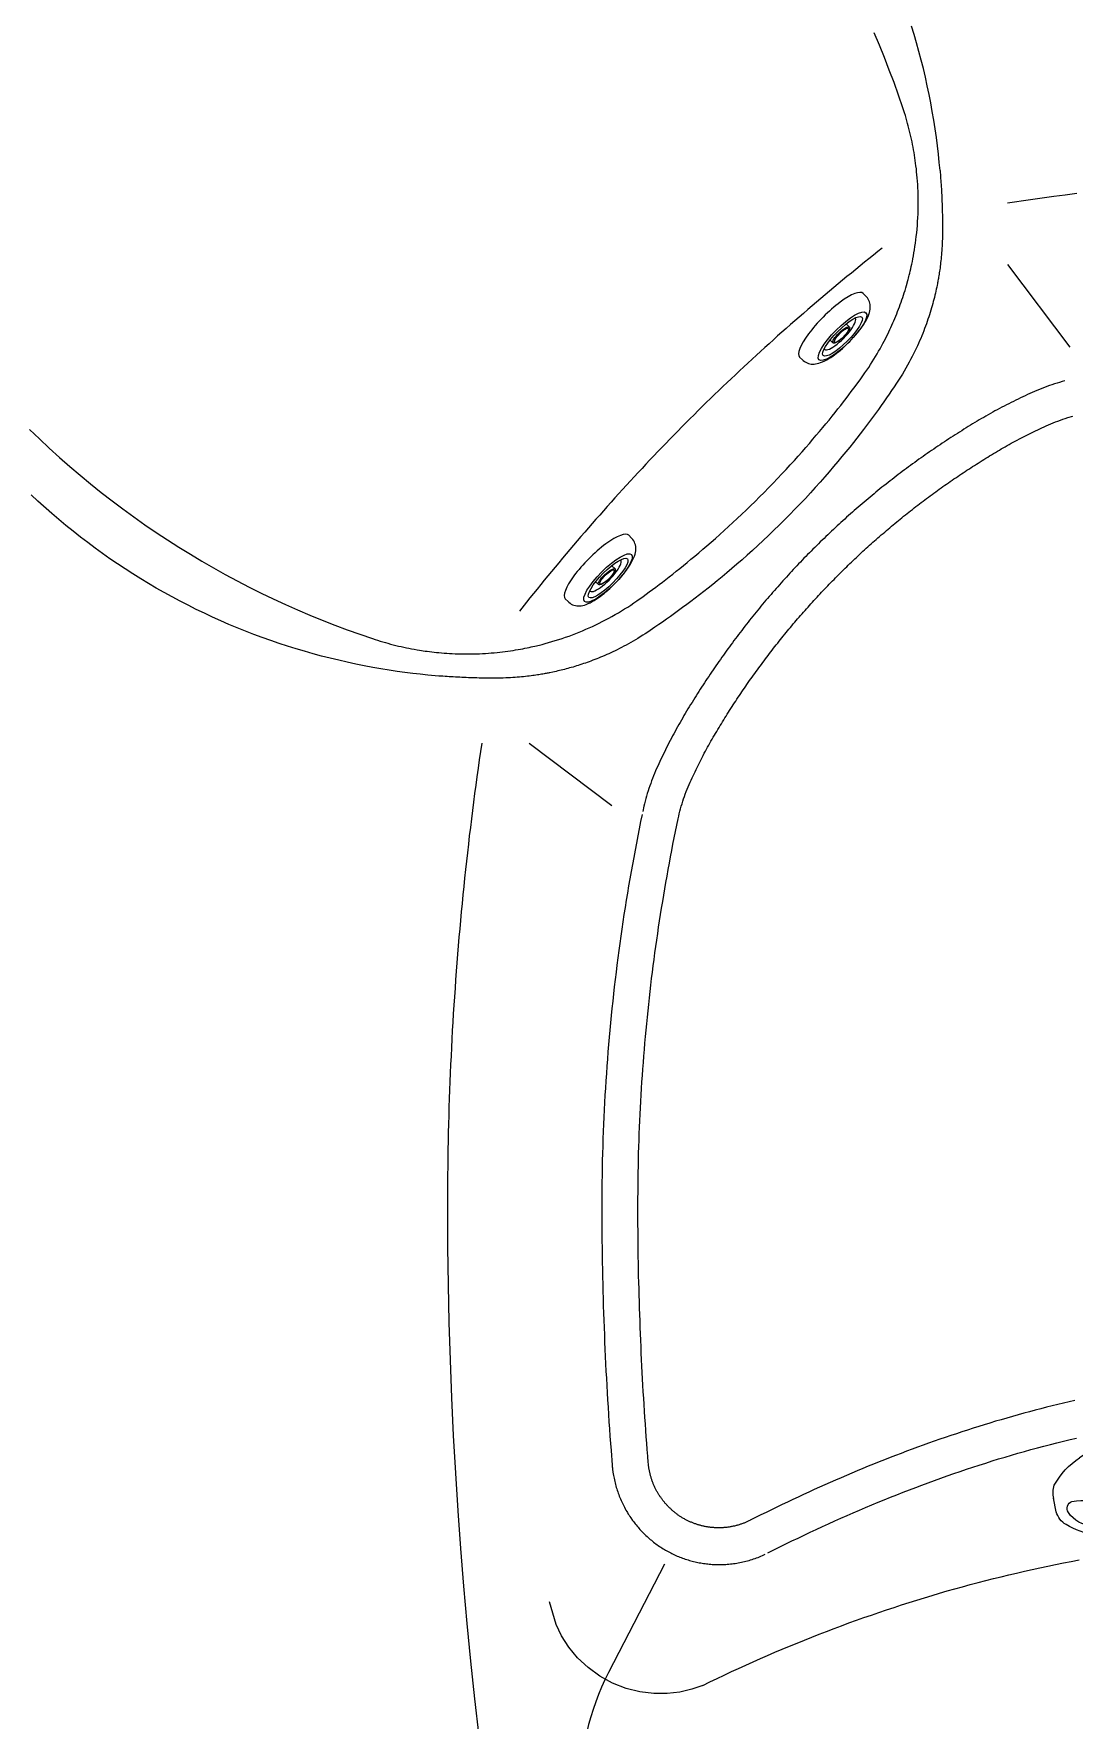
# Model space of a CAD drawing. Extents: x 403 to 503, y 484 to 637.
# Drawn here: x 424.17 to 445.06, y 531.45 to 565.3 of the extents above; entities that cross this region are included whole.
import ezdxf

# ---------------------------------------------------------------- set-up
doc = ezdxf.new("R2010")
doc.units = 0
doc.header["$MEASUREMENT"] = 0
doc.layers.add('1', color=4, linetype='Continuous')
doc.layers.add('SPA', color=2, linetype='Continuous')

# ---------------------------------------------------------------- blocks, each defined once
blk = doc.blocks.new('MINI2009')
at = {"layer": '1'}
for p, q in [((274.302, 432.025), (274.382, 432.025)), ((274.302, 430.221), (274.382, 430.221))]:
    blk.add_line(p, q, dxfattribs=at)
at = {"layer": '1', "color": 3}
for p, q in [((274.587, 431.352), (274.494, 431.352)), ((274.574, 430.894), (274.494, 430.894))]:
    blk.add_line(p, q, dxfattribs=at)
at = {"layer": '1', "flags": 128}
blk.add_lwpolyline([(274.382, 430.221), (274.404, 430.222), (274.435, 430.225), (274.464, 430.232), (274.491, 430.242), (274.518, 430.254), (274.542, 430.269), (274.566, 430.286), (274.587, 430.305), (274.608, 430.326), (274.627, 430.349), (274.645, 430.375), (274.663, 430.405), (274.68, 430.439), (274.697, 430.478), (274.713, 430.521), (274.727, 430.566), (274.739, 430.611), (274.749, 430.657), (274.758, 430.703), (274.766, 430.751), (274.773, 430.799), (274.778, 430.848), (274.783, 430.898), (274.787, 430.949), (274.789, 431), (274.791, 431.051), (274.792, 431.102), (274.792, 431.154), (274.791, 431.205), (274.789, 431.257), (274.786, 431.307), (274.782, 431.357), (274.777, 431.407), (274.771, 431.455), (274.765, 431.503), (274.757, 431.549), (274.748, 431.594), (274.738, 431.638), (274.726, 431.682), (274.713, 431.724), (274.698, 431.766), (274.68, 431.808), (274.662, 431.844), (274.643, 431.875), (274.623, 431.902), (274.603, 431.925), (274.582, 431.946), (274.559, 431.965), (274.535, 431.981), (274.51, 431.995), (274.483, 432.007), (274.455, 432.015), (274.424, 432.022), (274.393, 432.024), (274.382, 432.024)], dxfattribs=at)
at = {"layer": '1'}
blk.add_ellipse((274.302, 431.123), major_axis=(0, 0.902), ratio=0.25882, start_param=6.283179, end_param=9.424778, dxfattribs=at)
at = {"layer": '1', "color": 3}
for centre, major_axis, ratio in [((274.615, 431.123), (0, 0.667), 0.263764), ((274.617, 431.123), (0, 0.548), 0.248557), ((274.58, 431.123), (0.006, 0.229), 0.262485), ((274.588, 431.123), (0, 0.199), 0.249939)]:
    blk.add_ellipse(centre, major_axis=major_axis, ratio=ratio, dxfattribs=at)
blk.add_ellipse((274.543, 431.122), major_axis=(-0.004, 0.438), ratio=0.267267, start_param=3.037362, end_param=6.323274, dxfattribs=at)
blk = doc.blocks.new('94JET')
at = {"layer": '1', "color": 2}
for p, q in [((0.921, 2.15), (1.187, 2.128)), ((1.45, 0.905), (1.065, 0.905)), ((1.45, -0.876), (1.076, -0.876)), ((0.921, -2.15), (1.195, -2.132))]:
    blk.add_line(p, q, dxfattribs=at)
blk.add_lwpolyline([(0.921, 2.15, 0.194525), (0.62, 2.028, 0.099704), (0.27, 1.52, 0.05735), (0.077, 0.875, 0.043939), (0, 0, 0.043939), (0.077, -0.875, 0.05735), (0.27, -1.52, 0.099704), (0.62, -2.028, 0.194525), (0.921, -2.15, 0.194525)], format="xyb", dxfattribs=at)
for points in [[(1.956, 0.027, 0.043317), (1.912, 0.531, 0.056661), (1.803, 0.902, 0.099192), (1.604, 1.195, 0.196409), (1.433, 1.265, 0.196409), (1.263, 1.195, 0.099192), (1.064, 0.902, 0.056661), (0.954, 0.531, 0.043317), (0.911, 0.027, 0.043317), (0.954, -0.477, 0.056661), (1.064, -0.849, 0.099192), (1.263, -1.142, 0.196409), (1.433, -1.211, 0.196409), (1.604, -1.142, 0.099192), (1.803, -0.849, 0.056661), (1.912, -0.477, 0.043317)], [(1.45, -0.876, 0.211502), (1.556, -0.829, 0.094638), (1.687, -0.615, 0.051331), (1.756, -0.349, 0.038645), (1.785, 0.015, 0.038645), (1.756, 0.378, 0.051331), (1.687, 0.644, 0.094638), (1.556, 0.858, 0.211502), (1.45, 0.905, 0.211502), (1.344, 0.858, 0.094638), (1.213, 0.644, 0.051331), (1.143, 0.378, 0.038645), (1.115, 0.015, 0.038645), (1.143, -0.349, 0.051331), (1.213, -0.615, 0.094638), (1.344, -0.829, 0.211502)]]:
    blk.add_lwpolyline(points, format="xyb", close=True, dxfattribs=at)
at = {"layer": '1', "color": 3}
for points in [[(1.83, 0.027, 0.043317), (1.789, 0.498, 0.056661), (1.686, 0.846, 0.099192), (1.5, 1.12, 0.196409), (1.341, 1.185, 0.139465), (1.221, 1.151, 0.099192)], [(1.221, -1.097, 0.139465), (1.341, -1.131, 0.196409), (1.5, -1.066, 0.099192), (1.686, -0.792, 0.056661), (1.789, -0.445, 0.043317), (1.83, 0.027, 0.043317)]]:
    blk.add_lwpolyline(points, format="xyb", dxfattribs=at)
blk.add_lwpolyline([(1.405, -0.664, 0.216678), (1.482, -0.629, 0.092908), (1.578, -0.465, 0.049579), (1.629, -0.263, 0.037156), (1.65, 0.015, 0.037156), (1.629, 0.292, 0.049579), (1.578, 0.494, 0.092908), (1.482, 0.658, 0.216678), (1.405, 0.693, 0.216678), (1.328, 0.658, 0.092908), (1.232, 0.494, 0.049579), (1.18, 0.292, 0.037156), (1.16, 0.015, 0.037156), (1.18, -0.263, 0.049579), (1.232, -0.465, 0.092908), (1.328, -0.629, 0.216678)], format="xyb", close=True, dxfattribs=at)
for centre, radius, start, end in [((1.062, 1.678), 0.375, 90.333, 121.4248), ((1.061, 1.984), 0.0685, 330.254, 90.9551), ((1.783, 0.735), 1.56, 125.9518, 154.4901), ((2.518, 0.959), 1.705, 150.2332, 163.6622), ((0.571, 2.169), 0.592, 322.0648, 338.2692), ((1.083, 1.125), 0.762, 158.3465, 199.0444), ((-3.065, 2.471), 4.079, 339.6279, 345.3447), ((0.063, 1.308), 0.743, 313.5517, 339.6906), ((0.542, 0.942), 0.19, 200.0641, 264.4059), ((0.53, 0.818), 0.0654, 264.4059, 313.5517), ((1.29, -0.659), 0.939, 163.5628, 182.5916), ((0.458, -0.416), 0.0728, 137.8056, 161.5776), ((0.436, -0.396), 0.042, 36.1572, 137.8056), ((0.053, -0.676), 0.517, 19.6286, 36.1572), ((2.77, 0.041), 2.296, 193.6863, 210.4486), ((4.122, -0.595), 3.771, 181.612, 194.2575), ((-0.393, -1.943), 1.44, 5.8985, 34.7447), ((1.007, -1.384), 0.558, 194.4882, 252.9172), ((0.894, -1.781), 0.146, 249.6717, 354.5827)]:
    blk.add_arc(centre, radius, start, end, dxfattribs=at)
at = {"layer": '1', "color": 2}
for centre, radius, start, end in [((1.139, 1.557), 0.573, 35.9872, 85.3803), ((1.506, 1.824), 0.119, 17.5387, 35.9872), ((5.326, 3.031), 3.886, 197.5387, 210.0725), ((-0.387, 0.06), 2.563, 9.9192, 23.5403), ((-1.707, -0.062), 3.886, 350.2358, 8.3326), ((5.966, -2.677), 4.308, 153.4774, 163.0192), ((2.005, -0.701), 0.119, 333.4774, 350.2358), ((0.343, -0.913), 1.586, 314.1906, 341.365), ((1.155, -1.578), 0.556, 273.3737, 301.881)]:
    blk.add_arc(centre, radius, start, end, dxfattribs=at)
blk = doc.blocks.new('2010GRANDEE')
at = {"layer": 'SPA', "color": 3, "linetype": 'Continuous'}
for p, q in [((40.698, 60.015), (41.95, 58.355)), ((31.097, 50.413), (32.757, 49.161)), ((33.814, 33.934), (32.689, 31.756))]:
    blk.add_line(p, q, dxfattribs=at)
for points in [[(38.6, 63.161), (38.513, 63.415), (38.423, 63.668), (38.328, 63.919), (38.23, 64.169), (38.128, 64.418), (38.022, 64.665)], [(39.347, 61.903), (39.332, 62.065), (39.315, 62.23), (39.295, 62.397), (39.273, 62.567), (39.249, 62.739), (39.222, 62.912), (39.192, 63.086), (39.161, 63.259), (39.127, 63.431), (39.091, 63.604), (39.052, 63.776), (39.012, 63.948), (38.969, 64.12), (38.923, 64.291), (38.876, 64.463), (38.826, 64.633), (38.773, 64.803)], [(38.85, 62.103), (38.842, 62.157), (38.833, 62.211), (38.824, 62.265), (38.815, 62.319), (38.805, 62.373), (38.795, 62.426), (38.784, 62.48), (38.773, 62.533), (38.761, 62.586), (38.749, 62.639), (38.736, 62.692), (38.723, 62.745), (38.709, 62.798), (38.695, 62.85), (38.68, 62.902), (38.665, 62.954), (38.65, 63.006), (38.634, 63.058), (38.6, 63.161)], [(38.701, 59.694), (38.707, 59.717), (38.714, 59.743), (38.722, 59.773), (38.73, 59.806), (38.739, 59.843), (38.749, 59.884), (38.759, 59.927), (38.77, 59.974), (38.78, 60.024), (38.791, 60.076), (38.802, 60.131), (38.813, 60.189), (38.823, 60.249), (38.834, 60.312), (38.844, 60.376), (38.853, 60.443), (38.862, 60.512), (38.87, 60.582), (38.878, 60.654), (38.885, 60.727), (38.891, 60.801), (38.897, 60.877), (38.901, 60.954), (38.905, 61.031), (38.907, 61.11), (38.909, 61.188), (38.909, 61.265), (38.909, 61.341), (38.907, 61.415), (38.905, 61.487), (38.902, 61.557), (38.898, 61.625), (38.894, 61.692), (38.889, 61.757), (38.883, 61.819), (38.877, 61.88), (38.871, 61.939), (38.864, 61.996), (38.85, 62.103)], [(39.347, 61.903), (39.35, 61.864), (39.353, 61.825), (39.356, 61.785), (39.359, 61.745), (39.362, 61.704), (39.365, 61.663), (39.368, 61.621), (39.37, 61.579), (39.373, 61.537), (39.375, 61.494), (39.378, 61.452), (39.38, 61.409), (39.382, 61.365), (39.384, 61.322), (39.386, 61.279), (39.387, 61.235), (39.389, 61.192), (39.39, 61.148), (39.391, 61.105), (39.392, 61.062), (39.393, 61.019), (39.394, 60.975), (39.395, 60.933), (39.395, 60.89), (39.395, 60.847), (39.396, 60.805), (39.396, 60.763), (39.396, 60.721), (39.395, 60.639)], [(42.094, 61.441), (41.861, 61.411), (41.629, 61.381), (41.396, 61.349), (41.163, 61.317), (40.698, 61.25)], [(39.395, 60.639), (39.395, 60.586), (39.394, 60.535), (39.392, 60.485), (39.39, 60.436), (39.388, 60.388), (39.385, 60.342), (39.382, 60.297), (39.379, 60.253), (39.375, 60.211), (39.371, 60.17), (39.368, 60.13), (39.364, 60.092), (39.359, 60.054), (39.355, 60.017), (39.35, 59.981), (39.346, 59.947), (39.341, 59.913), (39.337, 59.881), (39.332, 59.85), (39.327, 59.82), (39.323, 59.792), (39.318, 59.764), (39.314, 59.739), (39.309, 59.714), (39.305, 59.691), (39.301, 59.67), (39.297, 59.65), (39.294, 59.632), (39.288, 59.601)], [(38.186, 60.346), (38.097, 60.275), (38.009, 60.204), (37.92, 60.133), (37.831, 60.062), (37.743, 59.99), (37.655, 59.918), (37.566, 59.846), (37.478, 59.773), (37.39, 59.701), (37.302, 59.628), (37.215, 59.555), (37.127, 59.481), (37.04, 59.408), (36.952, 59.334), (36.865, 59.26), (36.778, 59.185), (36.691, 59.111), (36.604, 59.036), (36.517, 58.961), (36.431, 58.885), (36.344, 58.81), (36.258, 58.734), (36.172, 58.658), (36.086, 58.582), (36, 58.505), (35.915, 58.428), (35.83, 58.351), (35.744, 58.274), (35.659, 58.196), (35.575, 58.118), (35.49, 58.04), (35.405, 57.962), (35.321, 57.883), (35.237, 57.804), (35.153, 57.725), (35.07, 57.646), (34.986, 57.566), (34.903, 57.486), (34.82, 57.406), (34.737, 57.326), (34.654, 57.246), (34.572, 57.165), (34.49, 57.084), (34.408, 57.003), (34.326, 56.921), (34.245, 56.839), (34.163, 56.757), (34.082, 56.675), (34.002, 56.593), (33.921, 56.51), (33.841, 56.427), (33.761, 56.344), (33.681, 56.261), (33.601, 56.178), (33.522, 56.094), (33.443, 56.01), (33.364, 55.926), (33.285, 55.842), (33.207, 55.757), (33.129, 55.673), (33.051, 55.588), (32.974, 55.503), (32.896, 55.418), (32.819, 55.333), (32.743, 55.247), (32.666, 55.161), (32.59, 55.075), (32.514, 54.989), (32.438, 54.903), (32.362, 54.817), (32.287, 54.73), (32.212, 54.643), (32.137, 54.556), (32.062, 54.469), (31.988, 54.382), (31.914, 54.295), (31.84, 54.208), (31.766, 54.12), (31.693, 54.032), (31.62, 53.945), (31.547, 53.857), (31.474, 53.769), (31.402, 53.681), (31.329, 53.592), (31.257, 53.504), (31.186, 53.416), (31.114, 53.327), (31.043, 53.238), (30.901, 53.061)], [(37.756, 57.724), (37.798, 57.783), (37.838, 57.84), (37.877, 57.896), (37.914, 57.951), (37.95, 58.007), (37.985, 58.062), (38.019, 58.116), (38.052, 58.17), (38.083, 58.223), (38.114, 58.275), (38.143, 58.327), (38.171, 58.378), (38.199, 58.429), (38.225, 58.478), (38.25, 58.527), (38.274, 58.574), (38.297, 58.621), (38.319, 58.666), (38.34, 58.711), (38.361, 58.755), (38.381, 58.8), (38.401, 58.844), (38.421, 58.889), (38.44, 58.935), (38.459, 58.98), (38.477, 59.026), (38.496, 59.072), (38.514, 59.118), (38.531, 59.165), (38.548, 59.212), (38.565, 59.259), (38.582, 59.306), (38.598, 59.354), (38.614, 59.402), (38.629, 59.45), (38.644, 59.498), (38.659, 59.547), (38.674, 59.596), (38.701, 59.694)], [(39.288, 59.601), (39.28, 59.561), (39.271, 59.522), (39.263, 59.482), (39.253, 59.441), (39.244, 59.4), (39.233, 59.358), (39.223, 59.316), (39.212, 59.274), (39.2, 59.231), (39.188, 59.187), (39.175, 59.144), (39.162, 59.099), (39.149, 59.055), (39.134, 59.009), (39.12, 58.964), (39.104, 58.918), (39.088, 58.872), (39.072, 58.825), (39.055, 58.778), (39.037, 58.731), (39.019, 58.683), (38.999, 58.634), (38.979, 58.585), (38.958, 58.535), (38.937, 58.485), (38.914, 58.434), (38.891, 58.383), (38.866, 58.33), (38.841, 58.278), (38.815, 58.224), (38.787, 58.169), (38.757, 58.113), (38.727, 58.056), (38.695, 57.998), (38.661, 57.939), (38.626, 57.879), (38.59, 57.819), (38.552, 57.758), (38.472, 57.634)], [(21.097, 55.395), (21.236, 55.267)], [(33.384, 53.353), (33.446, 53.398), (33.509, 53.445), (33.574, 53.493), (33.639, 53.542), (33.705, 53.592), (33.773, 53.644), (33.841, 53.696), (33.91, 53.75), (33.98, 53.805), (34.051, 53.861), (34.122, 53.918), (34.195, 53.977), (34.27, 54.038), (34.346, 54.1), (34.424, 54.165), (34.504, 54.232), (34.585, 54.301), (34.667, 54.372), (34.751, 54.445), (34.837, 54.52), (34.923, 54.597), (35.011, 54.676), (35.099, 54.756), (35.188, 54.837), (35.277, 54.92), (35.366, 55.004), (35.455, 55.089), (35.544, 55.176), (35.634, 55.263), (35.724, 55.352), (35.813, 55.443), (35.903, 55.534), (35.994, 55.627), (36.083, 55.721), (36.171, 55.813), (36.257, 55.905), (36.34, 55.996), (36.422, 56.085), (36.501, 56.172), (36.578, 56.259), (36.652, 56.344), (36.725, 56.427), (36.795, 56.509), (36.863, 56.589), (36.929, 56.667), (36.994, 56.744), (37.057, 56.821), (37.118, 56.896), (37.179, 56.971), (37.238, 57.045), (37.296, 57.118), (37.352, 57.19), (37.407, 57.261), (37.461, 57.33), (37.514, 57.399), (37.565, 57.467), (37.615, 57.533), (37.663, 57.598), (37.756, 57.724)], [(38.472, 57.634), (38.424, 57.563), (38.375, 57.49), (38.324, 57.416), (38.272, 57.341), (38.219, 57.264), (38.164, 57.187), (38.108, 57.109), (38.051, 57.029), (37.992, 56.949), (37.933, 56.868), (37.871, 56.787), (37.809, 56.704), (37.744, 56.62), (37.677, 56.533), (37.606, 56.443), (37.533, 56.352), (37.457, 56.257), (37.378, 56.161), (37.296, 56.062), (37.211, 55.962), (37.123, 55.859), (37.033, 55.755), (36.939, 55.65), (36.843, 55.542), (36.744, 55.434), (36.643, 55.324), (36.539, 55.214), (36.434, 55.104), (36.329, 54.997), (36.223, 54.89), (36.117, 54.785), (36.011, 54.682), (35.905, 54.579), (35.798, 54.478), (35.69, 54.379), (35.583, 54.28), (35.476, 54.185), (35.371, 54.092), (35.268, 54.002), (35.167, 53.915), (35.067, 53.831), (34.97, 53.75), (34.875, 53.671), (34.782, 53.596), (34.692, 53.524), (34.604, 53.454), (34.517, 53.387), (34.431, 53.321), (34.345, 53.256), (34.261, 53.192), (34.177, 53.13), (34.095, 53.07), (34.013, 53.011), (33.933, 52.953), (33.854, 52.897), (33.776, 52.842), (33.699, 52.789), (33.624, 52.738), (33.478, 52.639)], [(21.066, 56.707), (21.264, 56.516), (21.464, 56.329), (21.668, 56.145), (21.874, 55.964), (22.082, 55.787), (22.293, 55.613), (22.507, 55.442), (22.723, 55.275), (22.941, 55.111), (23.161, 54.95), (23.384, 54.794), (23.609, 54.64), (23.835, 54.491), (24.064, 54.344), (24.295, 54.202), (24.527, 54.063), (24.761, 53.928), (24.997, 53.796), (25.235, 53.669), (25.475, 53.544), (25.716, 53.424), (25.958, 53.307), (26.203, 53.194), (26.448, 53.085), (26.696, 52.979), (26.944, 52.878), (27.194, 52.779), (27.446, 52.685), (27.952, 52.508)], [(29.208, 51.765), (29.061, 51.778), (28.911, 51.794), (28.759, 51.811), (28.603, 51.831), (28.445, 51.852), (28.285, 51.876), (28.121, 51.903), (27.956, 51.932), (27.788, 51.963), (27.618, 51.997), (27.445, 52.034), (27.273, 52.074), (27.101, 52.115), (26.929, 52.159), (26.758, 52.205), (26.587, 52.254), (26.417, 52.305), (26.247, 52.358), (26.077, 52.413), (25.908, 52.471), (25.74, 52.531), (25.572, 52.594), (25.405, 52.658), (25.238, 52.726), (25.071, 52.795), (24.906, 52.867), (24.741, 52.941), (24.577, 53.017), (24.414, 53.096), (24.252, 53.177), (24.09, 53.26), (23.93, 53.346), (23.77, 53.434), (23.612, 53.524), (23.454, 53.616), (23.298, 53.711), (23.142, 53.808), (22.988, 53.907), (22.835, 54.008), (22.682, 54.112), (22.531, 54.218), (22.382, 54.326), (22.234, 54.436), (22.087, 54.548), (21.941, 54.663), (21.797, 54.78), (21.654, 54.898), (21.513, 55.019), (21.236, 55.267)], [(31.416, 52.409), (31.485, 52.428), (31.554, 52.448), (31.623, 52.469), (31.692, 52.491), (31.761, 52.514), (31.829, 52.537), (31.898, 52.561), (31.966, 52.587), (32.033, 52.613), (32.101, 52.64), (32.168, 52.667), (32.235, 52.696), (32.302, 52.725), (32.368, 52.755), (32.434, 52.786), (32.5, 52.818), (32.566, 52.851), (32.631, 52.885), (32.696, 52.919), (32.76, 52.954), (32.824, 52.991), (32.888, 53.027), (32.951, 53.065), (33.014, 53.104), (33.077, 53.143), (33.139, 53.183), (33.201, 53.225), (33.262, 53.266), (33.384, 53.353)], [(27.952, 52.508), (28.003, 52.491), (28.055, 52.475), (28.106, 52.459), (28.158, 52.443), (28.21, 52.428), (28.262, 52.414), (28.315, 52.4), (28.367, 52.386), (28.42, 52.373), (28.473, 52.36), (28.525, 52.348), (28.578, 52.336), (28.632, 52.325), (28.685, 52.314), (28.738, 52.304), (28.792, 52.294), (28.846, 52.285), (28.899, 52.276), (29.007, 52.26)], [(33.478, 52.639), (33.428, 52.607), (33.378, 52.575), (33.329, 52.544), (33.28, 52.514), (33.232, 52.485), (33.184, 52.457), (33.137, 52.43), (33.09, 52.403), (33.043, 52.378), (32.998, 52.354), (32.952, 52.33), (32.908, 52.307), (32.864, 52.285), (32.821, 52.264), (32.779, 52.244), (32.737, 52.225), (32.696, 52.206), (32.655, 52.187), (32.614, 52.169), (32.573, 52.152), (32.533, 52.135), (32.493, 52.119), (32.454, 52.103), (32.415, 52.088), (32.376, 52.073), (32.338, 52.059), (32.3, 52.045), (32.263, 52.031), (32.226, 52.019), (32.19, 52.006), (32.154, 51.994), (32.118, 51.982), (32.083, 51.971), (32.047, 51.96), (32.012, 51.949), (31.978, 51.939), (31.943, 51.929), (31.908, 51.919), (31.874, 51.91), (31.84, 51.901), (31.806, 51.892), (31.773, 51.883), (31.739, 51.875), (31.706, 51.867), (31.673, 51.859), (31.64, 51.851), (31.607, 51.844), (31.575, 51.837), (31.511, 51.824)], [(29.007, 52.26), (29.051, 52.254), (29.095, 52.248), (29.141, 52.242), (29.188, 52.237), (29.237, 52.232), (29.286, 52.227), (29.337, 52.222), (29.39, 52.218), (29.443, 52.214), (29.498, 52.211), (29.554, 52.208), (29.611, 52.205), (29.669, 52.203), (29.729, 52.202), (29.789, 52.201), (29.851, 52.201), (29.913, 52.201), (29.976, 52.202), (30.038, 52.204), (30.099, 52.206), (30.16, 52.209), (30.22, 52.212), (30.28, 52.216), (30.338, 52.221), (30.396, 52.226), (30.453, 52.231), (30.509, 52.237), (30.564, 52.243), (30.619, 52.25), (30.672, 52.257), (30.725, 52.265), (30.776, 52.273), (30.826, 52.281), (30.875, 52.289), (30.923, 52.298), (30.969, 52.306), (31.013, 52.315), (31.056, 52.323), (31.097, 52.332), (31.137, 52.341), (31.174, 52.349), (31.21, 52.357), (31.243, 52.365), (31.275, 52.373), (31.304, 52.38), (31.331, 52.387), (31.356, 52.393), (31.379, 52.399), (31.416, 52.409)], [(31.511, 51.824), (31.496, 51.821), (31.479, 51.818), (31.461, 51.814), (31.441, 51.81), (31.42, 51.806), (31.397, 51.802), (31.373, 51.798), (31.347, 51.793), (31.32, 51.789), (31.292, 51.784), (31.263, 51.78), (31.233, 51.775), (31.201, 51.771), (31.169, 51.766), (31.135, 51.762), (31.099, 51.757), (31.063, 51.753), (31.025, 51.749), (30.985, 51.744), (30.945, 51.74), (30.903, 51.737), (30.86, 51.733), (30.815, 51.73), (30.77, 51.727), (30.723, 51.724), (30.675, 51.722), (30.626, 51.72), (30.576, 51.718), (30.473, 51.716)], [(30.473, 51.716), (30.432, 51.716), (30.39, 51.716), (30.349, 51.716), (30.307, 51.716), (30.264, 51.716), (30.222, 51.716), (30.179, 51.717), (30.136, 51.718), (30.093, 51.718), (30.05, 51.719), (30.007, 51.72), (29.964, 51.722), (29.92, 51.723), (29.877, 51.724), (29.833, 51.726), (29.79, 51.728), (29.747, 51.73), (29.703, 51.732), (29.66, 51.734), (29.618, 51.736), (29.575, 51.739), (29.533, 51.741), (29.491, 51.744), (29.449, 51.747), (29.408, 51.749), (29.367, 51.752), (29.327, 51.755), (29.287, 51.758), (29.208, 51.765)], [(30.145, 50.413), (30.12, 50.244), (30.096, 50.075), (30.072, 49.906), (30.048, 49.737), (30.025, 49.568), (30.003, 49.399), (29.981, 49.229), (29.959, 49.06), (29.938, 48.891), (29.917, 48.721), (29.896, 48.552), (29.877, 48.382), (29.857, 48.212), (29.838, 48.043), (29.82, 47.873), (29.802, 47.703), (29.784, 47.533), (29.767, 47.364), (29.75, 47.194), (29.734, 47.024), (29.718, 46.854), (29.703, 46.684), (29.688, 46.514), (29.674, 46.344), (29.66, 46.173), (29.646, 46.003), (29.633, 45.833), (29.621, 45.663), (29.609, 45.492), (29.597, 45.322), (29.586, 45.152), (29.575, 44.981), (29.565, 44.811), (29.555, 44.641), (29.546, 44.47), (29.537, 44.3), (29.529, 44.129), (29.521, 43.959), (29.513, 43.788), (29.506, 43.617), (29.5, 43.447), (29.494, 43.276), (29.488, 43.106), (29.483, 42.935), (29.478, 42.765), (29.474, 42.594), (29.47, 42.423), (29.467, 42.253), (29.464, 42.082), (29.462, 41.911), (29.46, 41.74), (29.458, 41.569), (29.457, 41.398), (29.457, 41.056)], [(29.457, 41.056), (29.46, 40.298), (29.47, 39.541), (29.486, 38.784), (29.509, 38.028), (29.539, 37.271), (29.574, 36.515), (29.616, 35.759), (29.665, 35.004), (29.72, 34.248), (29.781, 33.494), (29.848, 32.74), (29.922, 31.986), (30.002, 31.234), (30.089, 30.481), (30.181, 29.73), (30.28, 28.98), (30.386, 28.23), (30.497, 27.481), (30.739, 25.987)], [(34.583, 31.5), (34.726, 31.57), (34.87, 31.639), (35.014, 31.708), (35.159, 31.776), (35.303, 31.842), (35.449, 31.909), (35.594, 31.974), (35.74, 32.039), (35.886, 32.102), (36.033, 32.166), (36.18, 32.228), (36.327, 32.289), (36.475, 32.35), (36.623, 32.41), (36.771, 32.469), (36.92, 32.527), (37.069, 32.585), (37.218, 32.642), (37.368, 32.698), (37.517, 32.753), (37.668, 32.807), (37.818, 32.86), (37.969, 32.913), (38.12, 32.965), (38.271, 33.016), (38.423, 33.066), (38.575, 33.116), (38.727, 33.164), (38.88, 33.212), (39.032, 33.259), (39.186, 33.305), (39.339, 33.35), (39.492, 33.395), (39.646, 33.438), (39.8, 33.481), (39.954, 33.523), (40.109, 33.564), (40.264, 33.604), (40.419, 33.643), (40.574, 33.682), (40.729, 33.72), (40.885, 33.756), (41.041, 33.792), (41.197, 33.827), (41.353, 33.862), (41.509, 33.895), (41.666, 33.927), (41.823, 33.959), (41.979, 33.99), (42.137, 34.02)], [(34.583, 31.5), (34.364, 31.422), (34.125, 31.365), (33.869, 31.335), (33.599, 31.336), (33.322, 31.371), (33.044, 31.441), (32.773, 31.548), (32.516, 31.688), (32.28, 31.859), (32.071, 32.054), (31.894, 32.268), (31.749, 32.494), (31.637, 32.725), (31.508, 33.18)]]:
    blk.add_lwpolyline(points, dxfattribs=at)
at = {"layer": 'SPA', "color": 2, "linetype": 'Continuous'}
for points in [[(41.849, 57.681), (41.797, 57.666), (41.746, 57.652), (41.695, 57.636), (41.644, 57.62), (41.593, 57.603), (41.542, 57.586), (41.492, 57.568), (41.442, 57.55), (41.392, 57.531), (41.343, 57.511), (41.293, 57.49), (41.244, 57.469), (41.196, 57.448), (41.148, 57.426), (41.101, 57.405), (41.054, 57.383), (41.007, 57.361), (40.96, 57.338), (40.913, 57.316), (40.866, 57.293), (40.819, 57.27), (40.773, 57.246), (40.727, 57.223), (40.68, 57.199), (40.634, 57.175), (40.588, 57.151), (40.542, 57.127), (40.496, 57.102), (40.45, 57.077), (40.405, 57.052), (40.359, 57.026), (40.314, 57.001), (40.269, 56.975), (40.224, 56.949), (40.179, 56.923), (40.135, 56.897), (40.09, 56.87), (40.046, 56.844), (40.001, 56.817), (39.957, 56.79), (39.913, 56.763), (39.869, 56.736), (39.825, 56.709), (39.781, 56.681), (39.737, 56.654), (39.694, 56.626), (39.65, 56.599), (39.607, 56.571), (39.563, 56.543), (39.52, 56.515), (39.477, 56.486), (39.434, 56.458), (39.391, 56.429), (39.348, 56.401), (39.305, 56.372), (39.262, 56.343), (39.219, 56.314), (39.176, 56.285), (39.134, 56.255), (39.091, 56.226), (39.049, 56.196), (39.007, 56.166), (38.965, 56.137), (38.923, 56.107), (38.881, 56.076), (38.839, 56.046), (38.797, 56.016), (38.755, 55.985), (38.713, 55.955), (38.672, 55.924), (38.63, 55.893), (38.589, 55.862), (38.548, 55.831), (38.507, 55.8), (38.466, 55.768), (38.425, 55.737), (38.384, 55.705), (38.343, 55.673), (38.302, 55.641), (38.262, 55.609), (38.221, 55.577), (38.181, 55.545), (38.141, 55.513), (38.101, 55.48), (38.061, 55.447), (38.021, 55.415), (37.981, 55.382), (37.941, 55.349), (37.901, 55.316), (37.862, 55.282), (37.822, 55.249), (37.783, 55.216), (37.744, 55.182), (37.704, 55.148), (37.665, 55.114), (37.626, 55.08), (37.588, 55.046), (37.549, 55.012), (37.51, 54.978), (37.472, 54.943), (37.433, 54.909), (37.395, 54.874), (37.357, 54.839), (37.319, 54.804), (37.281, 54.769), (37.243, 54.734), (37.205, 54.699), (37.167, 54.664), (37.13, 54.628), (37.092, 54.593), (37.055, 54.557), (37.018, 54.521), (36.98, 54.485), (36.943, 54.449), (36.906, 54.413), (36.87, 54.377), (36.833, 54.34), (36.796, 54.304), (36.76, 54.267), (36.724, 54.23), (36.687, 54.194), (36.651, 54.157), (36.615, 54.12), (36.579, 54.082), (36.543, 54.045), (36.508, 54.008), (36.472, 53.97), (36.437, 53.933), (36.401, 53.895), (36.366, 53.857), (36.331, 53.819), (36.296, 53.781), (36.261, 53.743), (36.226, 53.705), (36.192, 53.666), (36.157, 53.628), (36.123, 53.589), (36.089, 53.551), (36.054, 53.512), (36.02, 53.473), (35.986, 53.434), (35.953, 53.395), (35.919, 53.356), (35.885, 53.316), (35.852, 53.277), (35.819, 53.238), (35.785, 53.198), (35.752, 53.158), (35.719, 53.118), (35.687, 53.079), (35.654, 53.039), (35.621, 52.998), (35.589, 52.958), (35.556, 52.918), (35.524, 52.878), (35.492, 52.837), (35.46, 52.796), (35.428, 52.756), (35.397, 52.715), (35.365, 52.674), (35.333, 52.633), (35.302, 52.592), (35.271, 52.551), (35.24, 52.51), (35.209, 52.468), (35.178, 52.427), (35.147, 52.385), (35.117, 52.343), (35.086, 52.302), (35.056, 52.26), (35.026, 52.218), (34.996, 52.176), (34.966, 52.134), (34.936, 52.092), (34.906, 52.049), (34.877, 52.007), (34.847, 51.964), (34.818, 51.922), (34.789, 51.879), (34.76, 51.836), (34.731, 51.794), (34.702, 51.751), (34.673, 51.708), (34.645, 51.665), (34.616, 51.621), (34.588, 51.578), (34.56, 51.535), (34.532, 51.491), (34.504, 51.448), (34.477, 51.404), (34.449, 51.361), (34.422, 51.317), (34.394, 51.273), (34.367, 51.229), (34.34, 51.185), (34.313, 51.141), (34.286, 51.097), (34.259, 51.052), (34.233, 51.008), (34.206, 50.963), (34.18, 50.918), (34.154, 50.873), (34.128, 50.828), (34.103, 50.783), (34.077, 50.738), (34.052, 50.693), (34.027, 50.647), (34.002, 50.601), (33.977, 50.555), (33.953, 50.509), (33.929, 50.463), (33.905, 50.417), (33.881, 50.371), (33.858, 50.324), (33.835, 50.278), (33.812, 50.231), (33.789, 50.184), (33.766, 50.137), (33.744, 50.09), (33.722, 50.043), (33.7, 49.996), (33.678, 49.949), (33.657, 49.901), (33.636, 49.852), (33.615, 49.803), (33.594, 49.753), (33.575, 49.704), (33.556, 49.654), (33.538, 49.604), (33.52, 49.553), (33.503, 49.503), (33.486, 49.452), (33.47, 49.401), (33.455, 49.35), (33.441, 49.298), (33.427, 49.247), (33.413, 49.195), (33.401, 49.143), (33.378, 49.039)], [(34.089, 48.893), (34.1, 48.944), (34.112, 48.994), (34.125, 49.044), (34.138, 49.095), (34.152, 49.144), (34.167, 49.194), (34.182, 49.244), (34.198, 49.293), (34.215, 49.342), (34.233, 49.39), (34.251, 49.439), (34.27, 49.487), (34.289, 49.535), (34.31, 49.583), (34.33, 49.629), (34.349, 49.671), (34.369, 49.713), (34.388, 49.755), (34.408, 49.796), (34.428, 49.838), (34.448, 49.879), (34.468, 49.921), (34.488, 49.962), (34.509, 50.003), (34.53, 50.044), (34.551, 50.085), (34.572, 50.126), (34.593, 50.166), (34.614, 50.207), (34.636, 50.248), (34.658, 50.289), (34.68, 50.329), (34.703, 50.37), (34.725, 50.41), (34.748, 50.45), (34.771, 50.49), (34.793, 50.529), (34.816, 50.568), (34.839, 50.607), (34.863, 50.647), (34.886, 50.685), (34.909, 50.724), (34.932, 50.763), (34.956, 50.801), (34.98, 50.84), (35.003, 50.878), (35.027, 50.916), (35.051, 50.954), (35.075, 50.992), (35.099, 51.03), (35.123, 51.068), (35.147, 51.106), (35.171, 51.143), (35.196, 51.181), (35.22, 51.219), (35.245, 51.256), (35.269, 51.294), (35.294, 51.331), (35.319, 51.368), (35.344, 51.406), (35.37, 51.443), (35.395, 51.48), (35.42, 51.517), (35.446, 51.554), (35.471, 51.591), (35.497, 51.628), (35.523, 51.665), (35.549, 51.701), (35.575, 51.738), (35.601, 51.774), (35.627, 51.811), (35.653, 51.847), (35.68, 51.884), (35.706, 51.92), (35.733, 51.956), (35.76, 51.992), (35.786, 52.028), (35.813, 52.064), (35.84, 52.1), (35.867, 52.136), (35.895, 52.172), (35.922, 52.208), (35.949, 52.243), (35.977, 52.279), (36.004, 52.314), (36.032, 52.35), (36.06, 52.385), (36.088, 52.42), (36.116, 52.455), (36.144, 52.49), (36.172, 52.525), (36.2, 52.56), (36.229, 52.595), (36.257, 52.63), (36.286, 52.664), (36.314, 52.699), (36.343, 52.733), (36.372, 52.768), (36.401, 52.802), (36.43, 52.837), (36.459, 52.871), (36.488, 52.905), (36.518, 52.939), (36.547, 52.973), (36.577, 53.007), (36.606, 53.04), (36.636, 53.074), (36.666, 53.108), (36.696, 53.141), (36.726, 53.175), (36.756, 53.208), (36.786, 53.241), (36.816, 53.275), (36.847, 53.308), (36.877, 53.341), (36.908, 53.374), (36.938, 53.406), (36.969, 53.439), (37, 53.472), (37.031, 53.505), (37.062, 53.537), (37.093, 53.569), (37.124, 53.602), (37.155, 53.634), (37.187, 53.666), (37.218, 53.698), (37.25, 53.73), (37.281, 53.762), (37.313, 53.794), (37.345, 53.826), (37.377, 53.857), (37.409, 53.889), (37.441, 53.92), (37.473, 53.952), (37.505, 53.983), (37.538, 54.014), (37.57, 54.045), (37.602, 54.076), (37.635, 54.107), (37.668, 54.138), (37.701, 54.169), (37.733, 54.2), (37.766, 54.23), (37.799, 54.261), (37.832, 54.291), (37.866, 54.321), (37.899, 54.351), (37.932, 54.381), (37.966, 54.411), (37.999, 54.441), (38.033, 54.471), (38.066, 54.501), (38.1, 54.531), (38.134, 54.56), (38.168, 54.59), (38.202, 54.619), (38.236, 54.648), (38.27, 54.677), (38.305, 54.706), (38.339, 54.735), (38.373, 54.764), (38.408, 54.793), (38.442, 54.822), (38.477, 54.85), (38.512, 54.879), (38.547, 54.907), (38.581, 54.935), (38.616, 54.964), (38.651, 54.992), (38.687, 55.02), (38.722, 55.048), (38.757, 55.075), (38.792, 55.103), (38.828, 55.131), (38.863, 55.158), (38.899, 55.186), (38.935, 55.213), (38.97, 55.24), (39.006, 55.267), (39.042, 55.294), (39.078, 55.321), (39.114, 55.348), (39.15, 55.375), (39.186, 55.401), (39.223, 55.428), (39.259, 55.454), (39.295, 55.481), (39.332, 55.507), (39.368, 55.533), (39.405, 55.559), (39.442, 55.585), (39.479, 55.611), (39.515, 55.637), (39.552, 55.662), (39.589, 55.688), (39.626, 55.713), (39.664, 55.738), (39.701, 55.764), (39.738, 55.789), (39.775, 55.814), (39.813, 55.838), (39.85, 55.863), (39.888, 55.888), (39.925, 55.912), (39.963, 55.937), (40.001, 55.961), (40.038, 55.985), (40.076, 56.009), (40.114, 56.033), (40.152, 56.057), (40.19, 56.081), (40.228, 56.105), (40.266, 56.129), (40.305, 56.152), (40.343, 56.176), (40.382, 56.199), (40.421, 56.223), (40.46, 56.246), (40.499, 56.269), (40.538, 56.292), (40.577, 56.315), (40.616, 56.338), (40.656, 56.36), (40.696, 56.383), (40.736, 56.405), (40.776, 56.428), (40.817, 56.45), (40.857, 56.472), (40.898, 56.494), (40.939, 56.516), (40.98, 56.537), (41.021, 56.558), (41.062, 56.579), (41.103, 56.6), (41.143, 56.62), (41.184, 56.64), (41.225, 56.66), (41.266, 56.68), (41.307, 56.7), (41.349, 56.72), (41.391, 56.739), (41.434, 56.759), (41.477, 56.779), (41.522, 56.799), (41.57, 56.819), (41.617, 56.839), (41.666, 56.858), (41.714, 56.876), (41.763, 56.894), (41.811, 56.911), (41.861, 56.927), (41.91, 56.943), (42.01, 56.972)], [(33.365, 48.978), (33.335, 48.835), (33.306, 48.692), (33.278, 48.549), (33.25, 48.406), (33.223, 48.262), (33.196, 48.119), (33.169, 47.976), (33.144, 47.832), (33.119, 47.688), (33.094, 47.545), (33.07, 47.401), (33.046, 47.257), (33.024, 47.113), (33.001, 46.969), (32.979, 46.824), (32.958, 46.68), (32.937, 46.536), (32.917, 46.391), (32.897, 46.247), (32.878, 46.102), (32.86, 45.957), (32.842, 45.813), (32.824, 45.668), (32.807, 45.523), (32.791, 45.378), (32.775, 45.233), (32.76, 45.088), (32.745, 44.943), (32.731, 44.798), (32.717, 44.653), (32.704, 44.507), (32.692, 44.362), (32.68, 44.217), (32.668, 44.071), (32.657, 43.926), (32.647, 43.78), (32.637, 43.635), (32.628, 43.489), (32.619, 43.344), (32.611, 43.198), (32.604, 43.052), (32.597, 42.907), (32.59, 42.761), (32.584, 42.615), (32.579, 42.469), (32.574, 42.323), (32.57, 42.178), (32.566, 42.032), (32.563, 41.886), (32.561, 41.74), (32.559, 41.594), (32.557, 41.449), (32.556, 41.303), (32.556, 41.157), (32.556, 41.011), (32.556, 40.866), (32.557, 40.72), (32.558, 40.575), (32.559, 40.429), (32.561, 40.283), (32.563, 40.138), (32.565, 39.992), (32.568, 39.847), (32.571, 39.701), (32.574, 39.556), (32.578, 39.41), (32.582, 39.265), (32.586, 39.119), (32.591, 38.974), (32.596, 38.828), (32.601, 38.683), (32.607, 38.537), (32.612, 38.392), (32.619, 38.246), (32.625, 38.101), (32.632, 37.955), (32.639, 37.81), (32.647, 37.665), (32.655, 37.519), (32.663, 37.374), (32.672, 37.229), (32.681, 37.083), (32.69, 36.938), (32.699, 36.793), (32.709, 36.648), (32.719, 36.502), (32.73, 36.357), (32.741, 36.212), (32.763, 35.922)], [(33.488, 35.975), (33.477, 36.103), (33.467, 36.232), (33.458, 36.361), (33.448, 36.49), (33.439, 36.619), (33.43, 36.748), (33.421, 36.877), (33.413, 37.006), (33.405, 37.135), (33.397, 37.264), (33.389, 37.393), (33.382, 37.523), (33.375, 37.652), (33.368, 37.781), (33.361, 37.91), (33.355, 38.039), (33.349, 38.168), (33.343, 38.297), (33.338, 38.427), (33.332, 38.556), (33.327, 38.685), (33.323, 38.814), (33.318, 38.943), (33.314, 39.073), (33.31, 39.202), (33.306, 39.331), (33.303, 39.46), (33.299, 39.589), (33.296, 39.719), (33.294, 39.848), (33.291, 39.977), (33.289, 40.107), (33.287, 40.236), (33.286, 40.365), (33.284, 40.494), (33.283, 40.624), (33.282, 40.753), (33.282, 40.883), (33.281, 41.012), (33.282, 41.142), (33.282, 41.272), (33.283, 41.401), (33.284, 41.531), (33.286, 41.661), (33.288, 41.791), (33.29, 41.921), (33.293, 42.052), (33.296, 42.182), (33.3, 42.312), (33.304, 42.442), (33.309, 42.572), (33.314, 42.702), (33.32, 42.832), (33.326, 42.962), (33.333, 43.092), (33.34, 43.222), (33.347, 43.352), (33.355, 43.482), (33.363, 43.612), (33.372, 43.742), (33.381, 43.871), (33.391, 44.001), (33.401, 44.131), (33.412, 44.261), (33.423, 44.39), (33.434, 44.52), (33.446, 44.65), (33.458, 44.779), (33.471, 44.909), (33.484, 45.038), (33.498, 45.167), (33.512, 45.297), (33.527, 45.426), (33.542, 45.555), (33.557, 45.685), (33.573, 45.814), (33.59, 45.943), (33.607, 46.072), (33.624, 46.201), (33.642, 46.33), (33.66, 46.459), (33.678, 46.588), (33.697, 46.716), (33.717, 46.845), (33.737, 46.974), (33.757, 47.102), (33.778, 47.231), (33.799, 47.359), (33.821, 47.487), (33.843, 47.616), (33.866, 47.744), (33.889, 47.872), (33.912, 48), (33.936, 48.128), (33.961, 48.256), (33.985, 48.383), (34.011, 48.511), (34.036, 48.639), (34.089, 48.893)], [(42.056, 37.218), (41.941, 37.192), (41.826, 37.165), (41.712, 37.137), (41.598, 37.109), (41.484, 37.081), (41.37, 37.052), (41.256, 37.022), (41.142, 36.992), (41.028, 36.961), (40.915, 36.93), (40.801, 36.898), (40.688, 36.866), (40.575, 36.833), (40.462, 36.8), (40.349, 36.766), (40.236, 36.732), (40.124, 36.697), (40.011, 36.662), (39.899, 36.626), (39.787, 36.589), (39.675, 36.552), (39.563, 36.515), (39.451, 36.477), (39.34, 36.439), (39.228, 36.4), (39.117, 36.361), (39.006, 36.321), (38.895, 36.281), (38.784, 36.24), (38.674, 36.199), (38.563, 36.157), (38.453, 36.115), (38.343, 36.072), (38.233, 36.029), (38.123, 35.986), (38.014, 35.942), (37.904, 35.897), (37.795, 35.852), (37.686, 35.807), (37.577, 35.761), (37.468, 35.715), (37.359, 35.669), (37.251, 35.622), (37.142, 35.574), (37.034, 35.526), (36.926, 35.478), (36.818, 35.43), (36.711, 35.38), (36.603, 35.331), (36.496, 35.281), (36.389, 35.231), (36.282, 35.18), (36.175, 35.129), (36.069, 35.078), (35.962, 35.026), (35.856, 34.973), (35.75, 34.921), (35.538, 34.814)], [(35.889, 34.158), (36.01, 34.219), (36.131, 34.279), (36.253, 34.339), (36.374, 34.399), (36.496, 34.458), (36.618, 34.516), (36.741, 34.574), (36.863, 34.632), (36.986, 34.689), (37.109, 34.745), (37.233, 34.801), (37.356, 34.856), (37.48, 34.911), (37.604, 34.965), (37.728, 35.018), (37.853, 35.071), (37.978, 35.124), (38.103, 35.176), (38.228, 35.227), (38.354, 35.278), (38.479, 35.328), (38.605, 35.377), (38.731, 35.426), (38.858, 35.474), (38.984, 35.522), (39.111, 35.569), (39.238, 35.615), (39.366, 35.661), (39.493, 35.706), (39.621, 35.751), (39.749, 35.795), (39.877, 35.838), (40.005, 35.88), (40.134, 35.922), (40.263, 35.963), (40.392, 36.004), (40.521, 36.044), (40.651, 36.083), (40.78, 36.121), (40.91, 36.159), (41.04, 36.196), (41.17, 36.232), (41.301, 36.268), (41.431, 36.302), (41.562, 36.336), (41.693, 36.37), (41.824, 36.402), (41.956, 36.434), (42.087, 36.465)], [(32.763, 35.922), (32.763, 35.922), (32.763, 35.922), (32.763, 35.922), (32.763, 35.921), (32.763, 35.921), (32.763, 35.921), (32.763, 35.921), (32.763, 35.921), (32.763, 35.921), (32.763, 35.921), (32.763, 35.921), (32.763, 35.921), (32.763, 35.921), (32.763, 35.92), (32.764, 35.92), (32.764, 35.92), (32.764, 35.92), (32.764, 35.92), (32.764, 35.92)], [(32.764, 35.92), (32.764, 35.914), (32.764, 35.909), (32.765, 35.903), (32.765, 35.897), (32.766, 35.892), (32.767, 35.886), (32.767, 35.881), (32.768, 35.875), (32.768, 35.869), (32.769, 35.864), (32.769, 35.858), (32.77, 35.853), (32.771, 35.847), (32.771, 35.841), (32.772, 35.836), (32.773, 35.83), (32.773, 35.825), (32.774, 35.819), (32.776, 35.808)], [(35.538, 34.814), (35.525, 34.808), (35.511, 34.801), (35.497, 34.795), (35.484, 34.788), (35.47, 34.782), (35.456, 34.776), (35.442, 34.77), (35.427, 34.764), (35.413, 34.759), (35.399, 34.753), (35.385, 34.748), (35.37, 34.743), (35.356, 34.738), (35.341, 34.733), (35.326, 34.728), (35.312, 34.724), (35.297, 34.719), (35.282, 34.715), (35.267, 34.711), (35.252, 34.707), (35.237, 34.703), (35.222, 34.699), (35.207, 34.696), (35.191, 34.693), (35.176, 34.689), (35.161, 34.686), (35.146, 34.684), (35.13, 34.681), (35.115, 34.678), (35.099, 34.676), (35.084, 34.674), (35.068, 34.672), (35.053, 34.67), (35.037, 34.669), (35.021, 34.667), (35.006, 34.666), (34.99, 34.665), (34.974, 34.664), (34.959, 34.663), (34.943, 34.663), (34.927, 34.662), (34.912, 34.662), (34.896, 34.662), (34.88, 34.662), (34.864, 34.663), (34.849, 34.663), (34.833, 34.664), (34.817, 34.665), (34.802, 34.666), (34.786, 34.667), (34.771, 34.669), (34.755, 34.67), (34.74, 34.672), (34.725, 34.674), (34.709, 34.676), (34.694, 34.678), (34.679, 34.68), (34.664, 34.683), (34.649, 34.685), (34.634, 34.688), (34.619, 34.691), (34.604, 34.695), (34.589, 34.698), (34.574, 34.701), (34.559, 34.705), (34.544, 34.709), (34.529, 34.713), (34.514, 34.717), (34.5, 34.721), (34.485, 34.725), (34.47, 34.73), (34.456, 34.735), (34.441, 34.74), (34.427, 34.745), (34.412, 34.75), (34.398, 34.755), (34.383, 34.761), (34.369, 34.767), (34.355, 34.773), (34.34, 34.779), (34.326, 34.785), (34.312, 34.791), (34.298, 34.798), (34.284, 34.805), (34.269, 34.811), (34.255, 34.819), (34.241, 34.826), (34.227, 34.833), (34.213, 34.841), (34.199, 34.849), (34.186, 34.857), (34.172, 34.865), (34.158, 34.874), (34.145, 34.882), (34.131, 34.891), (34.118, 34.899), (34.105, 34.908), (34.092, 34.917), (34.079, 34.926), (34.067, 34.935), (34.054, 34.945), (34.042, 34.954), (34.03, 34.964), (34.018, 34.974), (34.006, 34.983), (33.994, 34.993), (33.982, 35.003), (33.971, 35.013), (33.959, 35.023), (33.948, 35.034), (33.937, 35.044), (33.926, 35.055), (33.915, 35.065), (33.904, 35.076), (33.893, 35.087), (33.883, 35.098), (33.872, 35.109), (33.862, 35.12), (33.852, 35.131), (33.841, 35.142), (33.831, 35.154), (33.822, 35.165), (33.812, 35.177), (33.802, 35.189), (33.793, 35.201), (33.783, 35.213), (33.774, 35.225), (33.765, 35.237), (33.756, 35.25), (33.747, 35.262), (33.738, 35.275), (33.729, 35.287), (33.72, 35.3), (33.712, 35.313), (33.704, 35.326), (33.696, 35.339), (33.687, 35.352), (33.68, 35.366), (33.672, 35.379), (33.664, 35.393), (33.657, 35.406), (33.649, 35.42), (33.642, 35.434), (33.635, 35.447), (33.628, 35.461), (33.622, 35.475), (33.615, 35.489), (33.609, 35.503), (33.602, 35.518), (33.596, 35.532), (33.59, 35.546), (33.584, 35.56), (33.579, 35.575), (33.573, 35.589), (33.568, 35.604), (33.563, 35.618), (33.558, 35.633), (33.553, 35.648), (33.548, 35.662), (33.544, 35.677), (33.54, 35.692), (33.535, 35.707), (33.531, 35.721), (33.528, 35.736), (33.524, 35.751), (33.52, 35.766), (33.517, 35.781), (33.514, 35.796), (33.511, 35.811), (33.508, 35.826), (33.505, 35.84), (33.503, 35.855), (33.5, 35.87), (33.498, 35.885), (33.496, 35.9), (33.494, 35.915), (33.492, 35.93), (33.491, 35.945), (33.488, 35.975)], [(32.776, 35.808), (32.78, 35.777), (32.785, 35.747), (32.79, 35.716), (32.795, 35.686), (32.801, 35.656), (32.808, 35.625), (32.815, 35.595), (32.822, 35.565), (32.83, 35.535), (32.838, 35.505), (32.847, 35.475), (32.856, 35.446), (32.865, 35.416), (32.875, 35.387), (32.885, 35.358), (32.896, 35.329), (32.907, 35.3), (32.919, 35.271), (32.931, 35.242), (32.943, 35.214), (32.956, 35.186), (32.969, 35.157), (32.982, 35.13), (32.996, 35.102), (33.011, 35.074), (33.026, 35.047), (33.041, 35.02), (33.056, 34.993), (33.072, 34.967), (33.088, 34.94), (33.105, 34.914), (33.122, 34.888), (33.139, 34.863), (33.175, 34.812)], [(33.175, 34.812), (33.193, 34.789), (33.21, 34.766), (33.228, 34.743), (33.246, 34.72), (33.264, 34.698), (33.283, 34.676), (33.302, 34.654), (33.321, 34.632), (33.341, 34.611), (33.361, 34.59), (33.381, 34.569), (33.401, 34.548), (33.422, 34.528), (33.443, 34.508), (33.464, 34.488), (33.485, 34.469), (33.507, 34.45), (33.529, 34.431), (33.551, 34.412), (33.574, 34.394), (33.596, 34.376), (33.619, 34.358), (33.643, 34.341), (33.666, 34.324), (33.69, 34.307), (33.714, 34.291), (33.738, 34.274), (33.762, 34.259), (33.787, 34.243), (33.812, 34.228), (33.837, 34.213), (33.862, 34.199), (33.888, 34.185), (33.913, 34.171), (33.939, 34.158), (33.965, 34.145), (33.991, 34.132), (34.018, 34.12), (34.044, 34.108), (34.071, 34.096), (34.098, 34.085), (34.124, 34.074), (34.151, 34.064), (34.179, 34.054), (34.206, 34.044), (34.233, 34.035), (34.261, 34.026), (34.289, 34.018), (34.316, 34.009), (34.344, 34.002), (34.372, 33.994), (34.4, 33.987), (34.428, 33.981), (34.457, 33.974), (34.485, 33.968), (34.513, 33.963), (34.542, 33.958), (34.57, 33.953), (34.599, 33.949), (34.628, 33.945), (34.656, 33.941), (34.685, 33.938), (34.714, 33.935), (34.743, 33.932), (34.772, 33.93), (34.801, 33.929), (34.83, 33.927), (34.859, 33.926), (34.917, 33.926)], [(34.917, 33.926), (34.949, 33.926), (34.981, 33.926), (35.012, 33.928), (35.044, 33.929), (35.076, 33.931), (35.107, 33.934), (35.139, 33.937), (35.17, 33.941), (35.202, 33.945), (35.233, 33.949), (35.265, 33.954), (35.296, 33.959), (35.327, 33.965), (35.358, 33.971), (35.389, 33.978), (35.42, 33.985), (35.451, 33.993), (35.482, 34.001), (35.512, 34.01), (35.542, 34.019), (35.573, 34.028), (35.603, 34.038), (35.633, 34.048), (35.662, 34.059), (35.692, 34.07), (35.721, 34.082), (35.751, 34.094), (35.78, 34.106), (35.837, 34.133)]]:
    blk.add_lwpolyline(points, dxfattribs=at)
at = {"layer": 'SPA', "color": 3, "linetype": 'Continuous'}
blk.add_arc((37.099, 29.477), 4.964, 152.6708, 182.1396, dxfattribs=at)
at = {"layer": '1', "rotation": 315}
for p in [(-461.645, -52.091), (-466.352, -56.943)]:
    blk.add_blockref('MINI2009', p, dxfattribs=at)
at = {"layer": '1', "xscale": -1, "rotation": 284.9999999999944}
blk.add_blockref('94JET', (43.996, 34.653), dxfattribs=at)

msp = doc.modelspace()

# ---------------------------------------------------------------- block references
at = {"layer": '1'}
msp.add_blockref('2010GRANDEE', (403.021, 500.653), dxfattribs=at)

doc.saveas('drawing.dxf')
